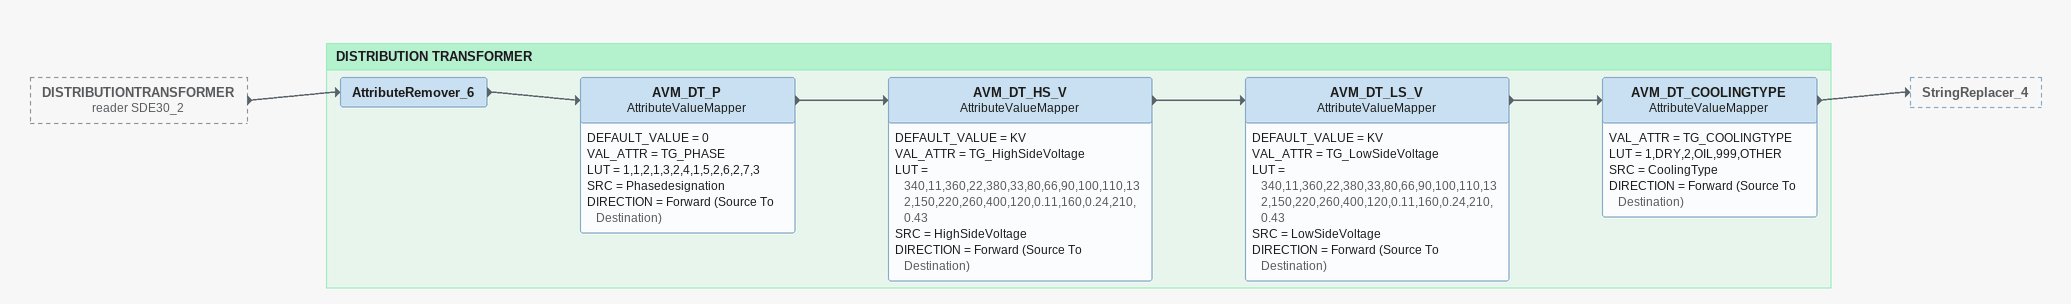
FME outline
DISTRIBUTIONTRANSFORMER (reader SDE30_2) [outside]
    -> AttributeRemover_6

Bookmark: DISTRIBUTION TRANSFORMER
AttributeRemover_6
    -> AVM_DT_P
AVM_DT_P: AttributeValueMapper
    DEFAULT_VALUE = 0
    VAL_ATTR = TG_PHASE
    LUT = 1,1,2,1,3,2,4,1,5,2,6,2,7,3
    SRC = Phasedesignation
    DIRECTION = Forward (Source To Destination)
    -> AVM_DT_HS_V
AVM_DT_HS_V: AttributeValueMapper
    DEFAULT_VALUE = KV
    VAL_ATTR = TG_HighSideVoltage
    LUT = 340,11,360,22,380,33,80,66,90,100,110,132,150,220,260,400,120,0.11,160,0.24,210,0.43
    SRC = HighSideVoltage
    DIRECTION = Forward (Source To Destination)
    -> AVM_DT_LS_V
AVM_DT_LS_V: AttributeValueMapper
    DEFAULT_VALUE = KV
    VAL_ATTR = TG_LowSideVoltage
    LUT = 340,11,360,22,380,33,80,66,90,100,110,132,150,220,260,400,120,0.11,160,0.24,210,0.43
    SRC = LowSideVoltage
    DIRECTION = Forward (Source To Destination)
    -> AVM_DT_COOLINGTYPE
AVM_DT_COOLINGTYPE: AttributeValueMapper
    VAL_ATTR = TG_COOLINGTYPE
    LUT = 1,DRY,2,OIL,999,OTHER
    SRC = CoolingType
    DIRECTION = Forward (Source To Destination)
    -> StringReplacer_4
